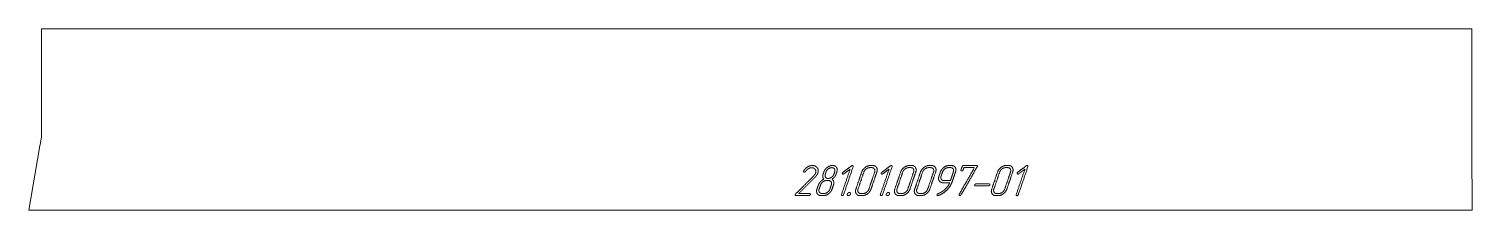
# Model space of a CAD drawing. Header units: millimetres. Extents: x 2 to 693, y -3 to 85.
import ezdxf

# ---------------------------------------------------------------- set-up
doc = ezdxf.new("R2010")
doc.units = ezdxf.units.MM
doc.linetypes.add('K5LT_BASIC', pattern=[0])
doc.layers.add('Engraving', color=7, linetype='Continuous')

msp = doc.modelspace()

# ---------------------------------------------------------------- linework, layer by layer
at = {"color": 143, "linetype": 'K5LT_BASIC', "lineweight": 15, "true_color": 0x33acca}
for p, q in [((7.96, 84.52), (693.38, 84.52)), ((7.96, 84.52), (7.96, 34.52)), ((693.38, 34.52), (693.38, 84.52)), ((693.39, 27.45), (693.38, 34.52)), ((6.9, 27.45), (1.85, -2.55)), ((693.47, -2.55), (693.39, 27.45)), ((693.47, -2.55), (1.85, -2.55))]:
    msp.add_line(p, q, dxfattribs=at)
msp.add_open_spline([(6.9, 27.45), (6.97, 27.75), (7.11, 28.34), (7.31, 29.22), (7.49, 30.1), (7.65, 30.99), (7.79, 31.87), (7.89, 32.75), (7.95, 33.64), (7.96, 34.23), (7.96, 34.52)], degree=3, dxfattribs=at)
at = {"layer": 'Engraving', "color": 143, "linetype": 'K5LT_BASIC', "lineweight": 15, "true_color": 0x33acca}
for points, knots in [([(375.62, 4.43), (372.53, 4.43), (369.44, 4.43), (369.25, 4.43), (369.13, 4.59), (369.05, 4.77), (369.12, 4.98), (369.17, 5.13), (369.28, 5.23), (373.57, 9.52), (377.87, 13.81), (378.05, 14.01), (378.22, 14.22), (378.36, 14.4), (378.5, 14.58), (378.75, 14.95), (378.89, 15.34), (379.24, 16.38), (378.64, 17.11), (378.38, 17.44), (377.94, 17.64), (377.5, 17.84), (376.98, 17.84), (376.27, 17.84), (375.52, 17.44), (374.77, 17.05), (374.06, 16.09), (373.95, 15.93), (373.8, 15.85), (373.67, 15.78), (373.48, 15.75), (373.27, 15.75), (373.15, 15.89), (373.04, 16.03), (373.12, 16.26), (373.16, 16.35), (373.21, 16.44), (374.07, 17.7), (375.21, 18.33), (376.21, 18.9), (377.29, 18.9), (378.77, 18.9), (379.59, 17.89), (380.45, 16.82), (379.94, 15.34), (379.77, 14.84), (379.45, 14.35), (379.13, 13.87), (378.54, 13.24), (374.65, 9.35), (370.76, 5.46), (373.36, 5.46), (375.97, 5.46), (376.15, 5.46), (376.26, 5.29), (376.37, 5.13), (376.31, 4.94), (376.25, 4.76), (376.06, 4.59), (375.87, 4.43), (375.62, 4.43)], [0, 0, 0, 3.048331, 3.048331, 3.226781, 3.226781, 3.425728, 3.425728, 3.57171, 3.57171, 9.561466, 9.561466, 9.825941, 9.825941, 10.0508, 10.0508, 10.473835, 10.473835, 11.397021, 11.397021, 11.83403, 11.83403, 12.319253, 12.319253, 13.074452, 13.074452, 14.062956, 14.062956, 14.240822, 14.240822, 14.406187, 14.406187, 14.589217, 14.589217, 14.779218, 14.779218, 14.881898, 14.881898, 16.248483, 16.248483, 17.325467, 17.325467, 18.610106, 18.610106, 19.936505, 19.936505, 20.484047, 20.484047, 21.197004, 21.197004, 26.622581, 26.622581, 29.191743, 29.191743, 29.366288, 29.366288, 29.547608, 29.547608, 29.763647, 29.763647, 30, 30, 30]), ([(386.73, 7.53), (386.29, 6.23), (385.08, 5.33), (383.87, 4.43), (382.58, 4.43), (382.06, 4.43), (381.54, 4.43), (380.36, 4.43), (379.71, 5.32), (379.05, 6.22), (379.5, 7.53), (379.85, 8.56), (380.2, 9.59), (380.47, 10.39), (381.15, 11.11), (381.83, 11.84), (382.8, 12.34), (382.42, 12.78), (382.32, 13.4), (382.22, 14.02), (382.47, 14.76), (382.65, 15.29), (382.83, 15.82), (383.24, 17.01), (384.47, 18.01), (385.08, 18.46), (385.7, 18.69), (386, 18.77), (386.3, 18.85), (386.47, 18.87), (386.65, 18.9), (386.81, 18.9), (386.97, 18.9), (388.25, 18.9), (388.88, 18), (389.19, 17.56), (389.23, 17.01), (389.22, 16.73), (389.2, 16.46), (389.17, 16.29), (389.14, 16.13), (389.09, 15.97), (389.03, 15.81), (388.85, 15.28), (388.67, 14.75), (388.42, 14), (387.93, 13.41), (387.45, 12.83), (386.7, 12.34), (387.29, 12), (387.51, 11.23), (387.73, 10.46), (387.44, 9.59), (387.08, 8.56), (386.73, 7.53)], [0, 0, 0, 1.873706, 1.873706, 3.692859, 3.692859, 4.386893, 4.386893, 5.818737, 5.818737, 7.36552, 7.36552, 8.831125, 8.831125, 10.043622, 10.043622, 11.431647, 11.431647, 12.222167, 12.222167, 13.148996, 13.148996, 13.899042, 13.899042, 15.761207, 15.761207, 16.706563, 16.706563, 17.123225, 17.123225, 17.359874, 17.359874, 17.575078, 17.575078, 19.054076, 19.054076, 19.769657, 19.769657, 20.138044, 20.138044, 20.363687, 20.363687, 20.590843, 20.590843, 21.33852, 21.33852, 22.370997, 22.370997, 23.469185, 23.469185, 24.415621, 24.415621, 25.534132, 25.534132, 27, 27, 27]), ([(387.64, 14.75), (387.82, 15.28), (388, 15.81), (388.29, 16.67), (387.9, 17.27), (387.5, 17.87), (386.64, 17.87), (385.78, 17.87), (384.97, 17.27), (384.15, 16.68), (383.86, 15.81), (383.68, 15.28), (383.5, 14.75), (383.21, 13.89), (383.61, 13.29), (384, 12.69), (384.86, 12.69), (385.7, 12.69), (386.52, 13.28), (387.34, 13.87), (387.64, 14.75)], [0, 0, 0, 0.71811, 0.71811, 1.696332, 1.696332, 2.63427, 2.63427, 3.797963, 3.797963, 5.000573, 5.000573, 5.718683, 5.718683, 6.696905, 6.696905, 7.634843, 7.634843, 8.789169, 8.789169, 10, 10, 10]), ([(392.28, 4.94), (392.2, 4.69), (392.01, 4.55), (391.82, 4.42), (391.59, 4.42), (391.5, 4.42), (391.27, 4.55), (391.16, 4.67), (391.25, 4.94), (393.32, 11.04), (395.4, 17.14), (393.91, 16.03), (392.43, 14.92), (392.22, 14.76), (392.02, 14.76), (391.8, 14.76), (391.7, 14.92), (391.6, 15.07), (391.67, 15.29), (391.7, 15.37), (391.95, 15.64), (394.02, 17.2), (396.1, 18.76), (396.29, 18.9), (396.5, 18.9), (396.71, 18.9), (396.82, 18.76), (396.93, 18.62), (396.86, 18.39), (394.57, 11.67), (392.28, 4.94)], [0, 0, 0, 0.181202, 0.181202, 0.343512, 0.343512, 0.47124, 0.47124, 0.624084, 0.624084, 5.394528, 5.394528, 6.768164, 6.768164, 6.931453, 6.931453, 7.069163, 7.069163, 7.213108, 7.213108, 7.37938, 7.37938, 9.300644, 9.300644, 9.461482, 9.461482, 9.595383, 9.595383, 9.738401, 9.738401, 15, 15, 15]), ([(405.4, 7.53), (404.97, 6.26), (403.75, 5.34), (402.53, 4.43), (401.23, 4.43), (400.72, 4.43), (400.2, 4.43), (399.01, 4.43), (398.36, 5.33), (397.71, 6.22), (398.15, 7.53), (399.56, 11.66), (400.96, 15.8), (401.38, 17.04), (402.6, 17.97), (403.81, 18.9), (405.12, 18.9), (405.63, 18.9), (406.15, 18.9), (407.42, 18.9), (408.04, 17.99), (408.65, 17.09), (408.21, 15.8), (406.81, 11.66), (405.4, 7.53)], [0, 0, 0, 0.846747, 0.846747, 1.674986, 1.674986, 1.989597, 1.989597, 2.638637, 2.638637, 3.339653, 3.339653, 5.996447, 5.996447, 6.835947, 6.835947, 7.667931, 7.667931, 7.982542, 7.982542, 8.646821, 8.646821, 9.343206, 9.343206, 12, 12, 12]), ([(404.37, 7.53), (405.77, 11.66), (407.18, 15.8), (407.47, 16.65), (407.06, 17.26), (406.66, 17.87), (405.8, 17.87), (405.28, 17.87), (404.77, 17.87), (403.91, 17.87), (403.1, 17.26), (402.28, 16.66), (401.99, 15.8), (400.59, 11.66), (399.18, 7.53), (398.9, 6.69), (399.31, 6.07), (399.73, 5.46), (400.55, 5.46), (401.07, 5.46), (401.58, 5.46), (402.42, 5.46), (403.24, 6.05), (404.07, 6.64), (404.37, 7.53)], [0, 0, 0, 3.193107, 3.193107, 3.747956, 3.747956, 4.283825, 4.283825, 4.662133, 4.662133, 5.322911, 5.322911, 6.003062, 6.003062, 9.196169, 9.196169, 9.750293, 9.750293, 10.277113, 10.277113, 10.655421, 10.655421, 11.309881, 11.309881, 12, 12, 12]), ([(410.94, 4.94), (410.85, 4.69), (410.66, 4.55), (410.47, 4.42), (410.25, 4.42), (410.15, 4.42), (409.93, 4.55), (409.81, 4.67), (409.9, 4.94), (411.98, 11.04), (414.05, 17.14), (412.57, 16.03), (411.08, 14.92), (410.87, 14.76), (410.67, 14.76), (410.46, 14.76), (410.36, 14.92), (410.25, 15.07), (410.33, 15.29), (410.36, 15.37), (410.6, 15.64), (412.68, 17.2), (414.75, 18.76), (414.95, 18.9), (415.15, 18.9), (415.36, 18.9), (415.47, 18.76), (415.59, 18.62), (415.51, 18.39), (413.22, 11.67), (410.94, 4.94)], [0, 0, 0, 0.181202, 0.181202, 0.343512, 0.343512, 0.47124, 0.47124, 0.624084, 0.624084, 5.394528, 5.394528, 6.768164, 6.768164, 6.931453, 6.931453, 7.069163, 7.069163, 7.213108, 7.213108, 7.37938, 7.37938, 9.300644, 9.300644, 9.461482, 9.461482, 9.595383, 9.595383, 9.738401, 9.738401, 15, 15, 15]), ([(424.05, 7.53), (423.62, 6.26), (422.4, 5.34), (421.18, 4.43), (419.89, 4.43), (419.37, 4.43), (418.85, 4.43), (417.66, 4.43), (417.01, 5.33), (416.36, 6.22), (416.8, 7.53), (418.21, 11.66), (419.61, 15.8), (420.04, 17.04), (421.25, 17.97), (422.47, 18.9), (423.77, 18.9), (424.29, 18.9), (424.8, 18.9), (426.08, 18.9), (426.69, 17.99), (427.3, 17.09), (426.86, 15.8), (425.46, 11.66), (424.05, 7.53)], [0, 0, 0, 0.846747, 0.846747, 1.674986, 1.674986, 1.989597, 1.989597, 2.638637, 2.638637, 3.339653, 3.339653, 5.996447, 5.996447, 6.835947, 6.835947, 7.667931, 7.667931, 7.982542, 7.982542, 8.646821, 8.646821, 9.343206, 9.343206, 12, 12, 12]), ([(423.02, 7.53), (424.43, 11.66), (425.83, 15.8), (426.12, 16.65), (425.72, 17.26), (425.31, 17.87), (424.45, 17.87), (423.94, 17.87), (423.42, 17.87), (422.56, 17.87), (421.75, 17.26), (420.94, 16.66), (420.65, 15.8), (419.24, 11.66), (417.83, 7.53), (417.55, 6.69), (417.97, 6.07), (418.38, 5.46), (419.2, 5.46), (419.72, 5.46), (420.24, 5.46), (421.08, 5.46), (421.9, 6.05), (422.72, 6.64), (423.02, 7.53)], [0, 0, 0, 3.193107, 3.193107, 3.747956, 3.747956, 4.283825, 4.283825, 4.662133, 4.662133, 5.322911, 5.322911, 6.003062, 6.003062, 9.196169, 9.196169, 9.750293, 9.750293, 10.277113, 10.277113, 10.655421, 10.655421, 11.309881, 11.309881, 12, 12, 12]), ([(433.58, 7.53), (433.15, 6.26), (431.92, 5.34), (430.7, 4.43), (429.41, 4.43), (428.89, 4.43), (428.38, 4.43), (427.19, 4.43), (426.54, 5.33), (425.89, 6.22), (426.33, 7.53), (427.73, 11.66), (429.14, 15.8), (429.56, 17.04), (430.78, 17.97), (431.99, 18.9), (433.3, 18.9), (433.81, 18.9), (434.33, 18.9), (435.6, 18.9), (436.21, 17.99), (436.83, 17.09), (436.39, 15.8), (434.98, 11.66), (433.58, 7.53)], [0, 0, 0, 0.846747, 0.846747, 1.674986, 1.674986, 1.989597, 1.989597, 2.638637, 2.638637, 3.339653, 3.339653, 5.996447, 5.996447, 6.835947, 6.835947, 7.667931, 7.667931, 7.982542, 7.982542, 8.646821, 8.646821, 9.343206, 9.343206, 12, 12, 12]), ([(432.55, 7.53), (433.95, 11.66), (435.36, 15.8), (435.65, 16.65), (435.24, 17.26), (434.84, 17.87), (433.98, 17.87), (433.46, 17.87), (432.94, 17.87), (432.09, 17.87), (431.27, 17.26), (430.46, 16.66), (430.17, 15.8), (428.77, 11.66), (427.36, 7.53), (427.08, 6.69), (427.49, 6.07), (427.91, 5.46), (428.73, 5.46), (429.24, 5.46), (429.76, 5.46), (430.6, 5.46), (431.42, 6.05), (432.24, 6.64), (432.55, 7.53)], [0, 0, 0, 3.193107, 3.193107, 3.747956, 3.747956, 4.283825, 4.283825, 4.662133, 4.662133, 5.322911, 5.322911, 6.003062, 6.003062, 9.196169, 9.196169, 9.750293, 9.750293, 10.277113, 10.277113, 10.655421, 10.655421, 11.309881, 11.309881, 12, 12, 12]), ([(444.34, 11.2), (443.61, 9.05), (441.89, 7.26), (440.02, 5.31), (437.58, 4.47), (437.47, 4.45), (437.35, 4.43), (437.25, 4.43), (437.05, 4.58), (436.98, 4.75), (437.05, 4.96), (437.1, 5.12), (437.21, 5.24), (437.31, 5.37), (437.54, 5.44), (437.95, 5.56), (438.53, 5.84), (438.77, 5.96), (439.01, 6.09), (439.09, 6.13), (439.18, 6.18), (439.34, 6.28), (439.5, 6.39), (440.3, 6.89), (441.22, 7.8), (441.81, 8.44), (442.35, 9.2), (442.88, 9.96), (443.11, 10.63), (441.57, 10.63), (440.02, 10.63), (438.71, 10.63), (438.12, 11.53), (437.52, 12.43), (437.96, 13.73), (438.31, 14.76), (438.66, 15.8), (439.09, 17.04), (440.3, 17.97), (441.52, 18.9), (442.83, 18.9), (443.35, 18.9), (443.87, 18.9), (445.14, 18.9), (445.75, 17.99), (446.06, 17.56), (446.1, 17), (446.09, 16.72), (446.07, 16.45), (446.04, 16.28), (446.01, 16.12), (445.96, 15.96), (445.9, 15.8), (445.12, 13.5), (444.34, 11.2)], [0, 0, 0, 2.807217, 2.807217, 5.913972, 5.913972, 6.054764, 6.054764, 6.259639, 6.259639, 6.494759, 6.494759, 6.687751, 6.687751, 6.924575, 6.924575, 7.565688, 7.565688, 7.889311, 7.889311, 8.003683, 8.003683, 8.231965, 8.231965, 9.569119, 9.569119, 10.648358, 10.648358, 11.624659, 11.624659, 13.478906, 13.478906, 14.799163, 14.799163, 16.172928, 16.172928, 17.482217, 17.482217, 19.138119, 19.138119, 20.781419, 20.781419, 21.403221, 21.403221, 22.716723, 22.716723, 23.355106, 23.355106, 23.683874, 23.683874, 23.88537, 23.88537, 24.088315, 24.088315, 27, 27, 27]), ([(443.46, 11.66), (444.17, 13.73), (444.87, 15.8), (445.16, 16.66), (444.77, 17.26), (444.38, 17.87), (443.5, 17.87), (442.99, 17.87), (442.47, 17.87), (441.6, 17.87), (440.8, 17.27), (439.99, 16.67), (439.7, 15.8), (439.34, 14.76), (438.99, 13.73), (438.71, 12.89), (439.13, 12.28), (439.54, 11.66), (440.36, 11.66), (441.91, 11.66), (443.46, 11.66)], [0, 0, 0, 2.150832, 2.150832, 2.899329, 2.899329, 3.623668, 3.623668, 4.132904, 4.132904, 5.023514, 5.023514, 5.94075, 5.94075, 7.016231, 7.016231, 7.762686, 7.762686, 8.472089, 8.472089, 10, 10, 10]), ([(456.27, 18.27), (452.43, 11.55), (448.59, 4.83), (448.54, 4.76), (448.3, 4.53), (448.13, 4.48), (447.95, 4.43), (447.77, 4.43), (447.62, 4.55), (447.5, 4.68), (447.59, 4.92), (447.62, 4.99), (447.65, 5.06), (451.31, 11.46), (454.97, 17.87), (452.45, 17.87), (449.92, 17.87), (449.75, 17.35), (449.57, 16.84), (449.49, 16.59), (449.3, 16.44), (449.11, 16.32), (448.88, 16.32), (448.79, 16.32), (448.56, 16.44), (448.45, 16.57), (448.54, 16.84), (448.8, 17.61), (449.07, 18.38), (449.24, 18.9), (449.76, 18.9), (452.87, 18.9), (455.97, 18.9), (456.21, 18.9), (456.31, 18.77), (456.41, 18.64), (456.34, 18.42), (456.3, 18.35), (456.27, 18.27)], [0, 0, 0, 5.950798, 5.950798, 6.11089, 6.11089, 6.249424, 6.249424, 6.387979, 6.387979, 6.539285, 6.539285, 6.596896, 6.596896, 12.269118, 12.269118, 14.209436, 14.209436, 14.627009, 14.627009, 14.815697, 14.815697, 14.984362, 14.984362, 15.116944, 15.116944, 15.275924, 15.275924, 15.902736, 15.902736, 16.26193, 16.26193, 18.650534, 18.650534, 18.794837, 18.794837, 18.934059, 18.934059, 19, 19, 19]), ([(470.49, 7.53), (470.06, 6.26), (468.83, 5.34), (467.61, 4.43), (466.32, 4.43), (465.8, 4.43), (465.29, 4.43), (464.1, 4.43), (463.45, 5.33), (462.8, 6.22), (463.24, 7.53), (464.64, 11.66), (466.05, 15.8), (466.47, 17.04), (467.69, 17.97), (468.9, 18.9), (470.2, 18.9), (470.72, 18.9), (471.24, 18.9), (472.51, 18.9), (473.12, 17.99), (473.74, 17.09), (473.3, 15.8), (471.89, 11.66), (470.49, 7.53)], [0, 0, 0, 0.846747, 0.846747, 1.674986, 1.674986, 1.989597, 1.989597, 2.638637, 2.638637, 3.339653, 3.339653, 5.996447, 5.996447, 6.835947, 6.835947, 7.667931, 7.667931, 7.982542, 7.982542, 8.646821, 8.646821, 9.343206, 9.343206, 12, 12, 12]), ([(469.46, 7.53), (470.86, 11.66), (472.27, 15.8), (472.55, 16.65), (472.15, 17.26), (471.75, 17.87), (470.89, 17.87), (470.37, 17.87), (469.85, 17.87), (468.99, 17.87), (468.18, 17.26), (467.37, 16.66), (467.08, 15.8), (465.68, 11.66), (464.27, 7.53), (463.98, 6.69), (464.4, 6.07), (464.82, 5.46), (465.64, 5.46), (466.15, 5.46), (466.67, 5.46), (467.51, 5.46), (468.33, 6.05), (469.15, 6.64), (469.46, 7.53)], [0, 0, 0, 3.193107, 3.193107, 3.747956, 3.747956, 4.283825, 4.283825, 4.662133, 4.662133, 5.322911, 5.322911, 6.003062, 6.003062, 9.196169, 9.196169, 9.750293, 9.750293, 10.277113, 10.277113, 10.655421, 10.655421, 11.309881, 11.309881, 12, 12, 12]), ([(476.02, 4.94), (475.94, 4.69), (475.75, 4.55), (475.56, 4.42), (475.33, 4.42), (475.24, 4.42), (475.01, 4.55), (474.9, 4.67), (474.99, 4.94), (477.07, 11.04), (479.14, 17.14), (477.65, 16.03), (476.17, 14.92), (475.96, 14.76), (475.76, 14.76), (475.55, 14.76), (475.44, 14.92), (475.34, 15.07), (475.41, 15.29), (475.44, 15.37), (475.69, 15.64), (477.76, 17.2), (479.84, 18.76), (480.03, 18.9), (480.24, 18.9), (480.45, 18.9), (480.56, 18.76), (480.67, 18.62), (480.6, 18.39), (478.31, 11.67), (476.02, 4.94)], [0, 0, 0, 0.181202, 0.181202, 0.343512, 0.343512, 0.47124, 0.47124, 0.624084, 0.624084, 5.394528, 5.394528, 6.768164, 6.768164, 6.931453, 6.931453, 7.069163, 7.069163, 7.213108, 7.213108, 7.37938, 7.37938, 9.300644, 9.300644, 9.461482, 9.461482, 9.595383, 9.595383, 9.738401, 9.738401, 15, 15, 15]), ([(385.7, 7.53), (386.05, 8.56), (386.4, 9.59), (386.7, 10.45), (386.31, 11.06), (385.92, 11.66), (385.04, 11.66), (384.52, 11.66), (384, 11.66), (383.14, 11.66), (382.33, 11.06), (381.52, 10.45), (381.23, 9.59), (380.88, 8.56), (380.53, 7.53), (380.24, 6.69), (380.66, 6.07), (381.08, 5.46), (381.9, 5.46), (382.41, 5.46), (382.93, 5.46), (383.8, 5.46), (384.6, 6.06), (385.41, 6.66), (385.7, 7.53)], [0, 0, 0, 1.328818, 1.328818, 2.253657, 2.253657, 3.148646, 3.148646, 3.777855, 3.777855, 4.87734, 4.87734, 6.009357, 6.009357, 7.338175, 7.338175, 8.260491, 8.260491, 9.137026, 9.137026, 9.766235, 9.766235, 10.866668, 10.866668, 12, 12, 12]), ([(461.63, 9.08), (458.53, 9.08), (455.43, 9.08), (455.2, 9.08), (455.1, 9.23), (455.02, 9.39), (455.09, 9.6), (455.13, 9.71), (455.33, 9.91), (455.53, 10.11), (455.78, 10.11), (458.89, 10.11), (461.99, 10.11), (462.17, 10.11), (462.28, 9.95), (462.39, 9.78), (462.33, 9.6), (462.26, 9.41), (462.07, 9.25), (461.88, 9.08), (461.63, 9.08)], [0, 0, 0, 3.947145, 3.947145, 4.188579, 4.188579, 4.431324, 4.431324, 4.683469, 4.683469, 5.009769, 5.009769, 8.956914, 8.956914, 9.182171, 9.182171, 9.41617, 9.41617, 9.694977, 9.694977, 10, 10, 10]), ([(395.11, 5.98), (395.38, 5.98), (395.55, 5.73), (395.71, 5.48), (395.62, 5.2), (395.52, 4.92), (395.24, 4.67), (394.95, 4.43), (394.58, 4.43), (394.22, 4.43), (394.08, 4.64), (393.96, 4.89), (394.07, 5.2), (394.13, 5.38), (394.42, 5.68), (394.72, 5.98), (395.11, 5.98)], [0, 0, 0, 0.85584, 0.85584, 1.745739, 1.745739, 2.805946, 2.805946, 3.965047, 3.965047, 4.877029, 4.877029, 5.801812, 5.801812, 6.767729, 6.767729, 8, 8, 8]), ([(413.76, 5.98), (414.04, 5.98), (414.2, 5.73), (414.36, 5.48), (414.27, 5.2), (414.18, 4.92), (413.89, 4.67), (413.6, 4.43), (413.23, 4.43), (412.87, 4.43), (412.74, 4.64), (412.61, 4.89), (412.72, 5.2), (412.78, 5.38), (413.08, 5.68), (413.38, 5.98), (413.76, 5.98)], [0, 0, 0, 0.85584, 0.85584, 1.745739, 1.745739, 2.805946, 2.805946, 3.965047, 3.965047, 4.877029, 4.877029, 5.801812, 5.801812, 6.767729, 6.767729, 8, 8, 8])]:
    msp.add_open_spline(points, degree=2, knots=knots, dxfattribs=at)

doc.saveas('drawing.dxf')
